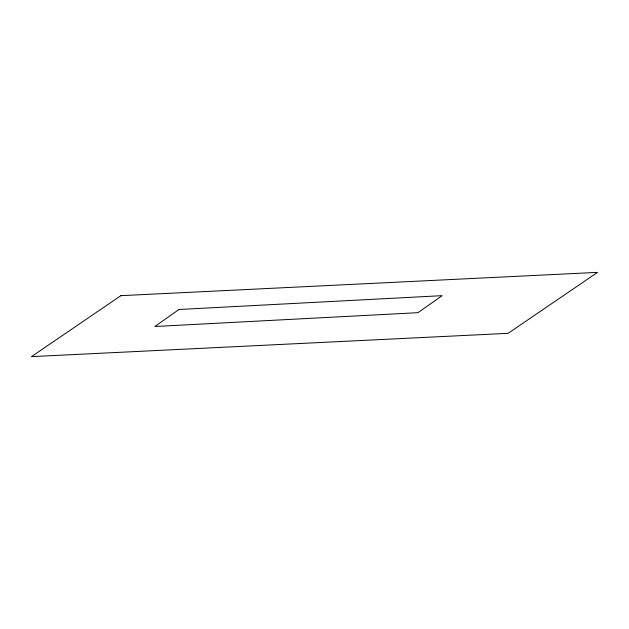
<?xml version="1.0" encoding="UTF-8"?>
<svg xmlns="http://www.w3.org/2000/svg" width="629" height="629" viewBox="0 0 629 629"><rect width="100%" height="100%" fill="white"/><g stroke="black" fill="none" stroke-linecap="round" stroke-linejoin="round"><path stroke-width="0.94" d="M179.013 309.484L154.852 326.498L417.971 312.676L442.132 295.661L179.013 309.484M120.862 295.677L31.45 356.635L508.138 333.323L597.55 272.365L120.862 295.677"/></g></svg>
